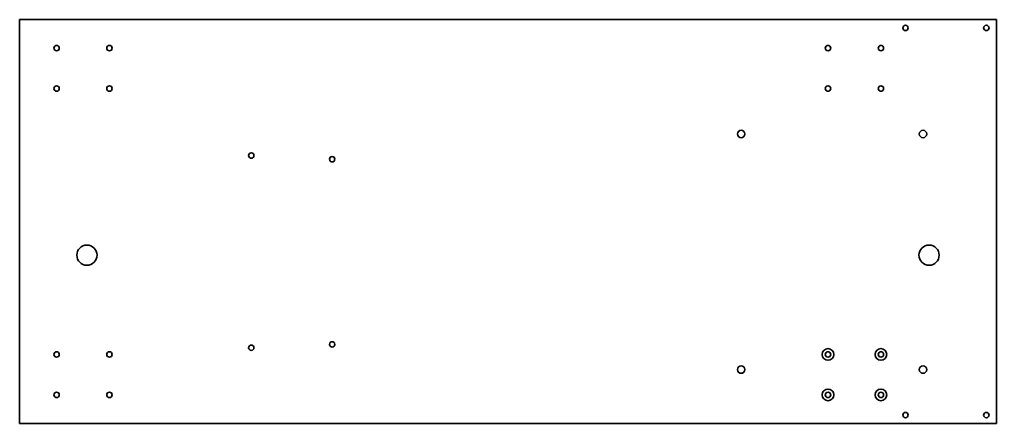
# Model space of a CAD drawing. Header units: inches. Extents: x 0 to 1450, y 0 to 600.
import ezdxf

# ---------------------------------------------------------------- set-up
doc = ezdxf.new("R2010")
doc.units = ezdxf.units.IN
doc.header["$MEASUREMENT"] = 0
doc.layers.add('SIMUMAK Visible (ISO)', color=7, linetype='Continuous', lineweight=35)

# ---------------------------------------------------------------- blocks, each defined once
blk = doc.blocks.new('AMB-03-SUEL01_Sheet_5_AMB-03-SUEL01')
at = {"layer": 'SIMUMAK Visible (ISO)'}
for p, q in [((-725, 300), (725, 300)), ((-725, -300), (-725, 300)), ((725, 300), (725, -300)), ((725, -300), (-725, -300))]:
    blk.add_line(p, q, dxfattribs=at)
for centre, radius in [((590, 287.5), 4), ((710, 287.5), 4), ((-670, 257.5), 4), ((-591.5, 257.5), 4), ((475, 257.5), 4), ((553.5, 257.5), 4), ((-670, 197.5), 4), ((-591.5, 197.5), 4), ((475, 197.5), 4), ((553.5, 197.5), 4), ((346, 130), 5.5), ((616, 130), 5.5), ((-381, 98), 4), ((-261, 92.5), 4), ((-625, -50), 15), ((625, -50), 15), ((-381, -187.5), 4), ((-261, -182.5), 4), ((-670, -197.5), 4), ((-591.5, -197.5), 4), ((475, -197.5), 8.65), ((475, -197.5), 4), ((553.5, -197.5), 8.65), ((553.5, -197.5), 4), ((346, -220), 5.5), ((616, -220), 5.5), ((-670, -257.5), 4), ((-591.5, -257.5), 4), ((475, -257.5), 8.65), ((475, -257.5), 4), ((553.5, -257.5), 8.65), ((553.5, -257.5), 4), ((590, -287.5), 4), ((710, -287.5), 4)]:
    blk.add_circle(centre, radius, dxfattribs=at)

msp = doc.modelspace()

# ---------------------------------------------------------------- block references
msp.add_blockref('AMB-03-SUEL01_Sheet_5_AMB-03-SUEL01', (725, 300))

doc.saveas('drawing.dxf')
